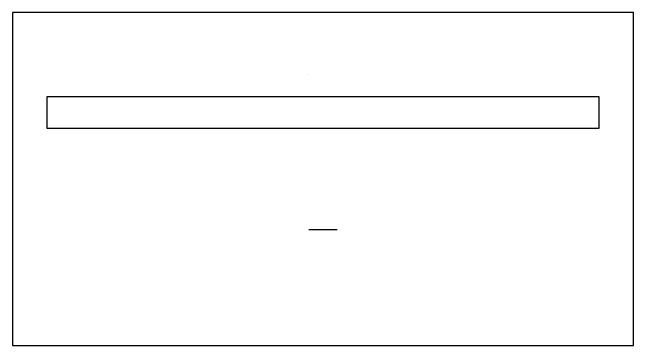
# Model space of a CAD drawing. Header units: millimetres. Extents: x 237 to 6552, y 0 to 1822.
# Drawn here: x 2572 to 3663, y 1236 to 1822 of the extents above; entities that cross this region are included whole.
import ezdxf

# ---------------------------------------------------------------- set-up
doc = ezdxf.new("R2010")
doc.units = ezdxf.units.MM

msp = doc.modelspace()

# ---------------------------------------------------------------- linework, layer by layer
msp.add_line((3092.5, 1713.8, 85), (3092.5, 1713.8, 85))
at = {"color": 5}
for p, q in [((3603, 1674), (2632, 1674)), ((2632, 1674), (2632, 1619)), ((3603, 1619), (3603, 1674)), ((2632, 1619), (3603, 1619))]:
    msp.add_line(p, q, dxfattribs=at)
at = {"extrusion": (-1, 0, 0)}
msp.add_line((3092.5, 1440.9, 370), (3142.5, 1440.9, 370), dxfattribs=at)
at = {"color": 1}
msp.add_lwpolyline([(2571.5, 1822.4), (2571.5, 1236.5), (3117.5, 1236.5), (3663.5, 1236.5), (3663.5, 1822.4)], close=True, dxfattribs=at)

doc.saveas('drawing.dxf')
